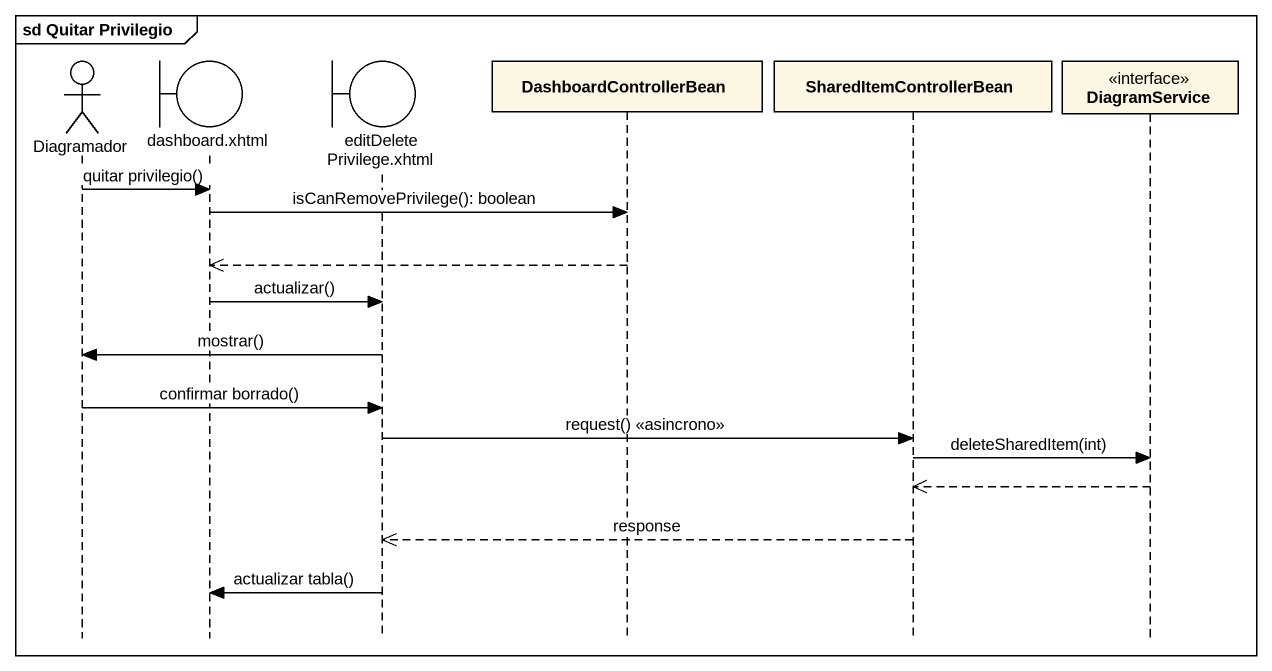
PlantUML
@startuml
mainframe sd Quitar Privilegio
hide footbox
actor Diagramador
boundary "dashboard.xhtml" as dashboard_xhtml
boundary "editDeletePrivilege.xhtml" as editDeletePrivilege_xhtml
participant DashboardControllerBean
participant SharedItemControllerBean
participant DiagramService <<interface>>

Diagramador -> dashboard_xhtml : quitar privilegio()
dashboard_xhtml -> DashboardControllerBean : isCanRemovePrivilege(): boolean
DashboardControllerBean -->> dashboard_xhtml
dashboard_xhtml -> editDeletePrivilege_xhtml : actualizar()
editDeletePrivilege_xhtml -> Diagramador : mostrar()
Diagramador -> editDeletePrivilege_xhtml : confirmar borrado()
editDeletePrivilege_xhtml -> SharedItemControllerBean : request() <<asincrono>>
SharedItemControllerBean -> DiagramService : deleteSharedItem(int)
DiagramService -->> SharedItemControllerBean
SharedItemControllerBean -->> editDeletePrivilege_xhtml : response
editDeletePrivilege_xhtml -> dashboard_xhtml : actualizar tabla()
@enduml
